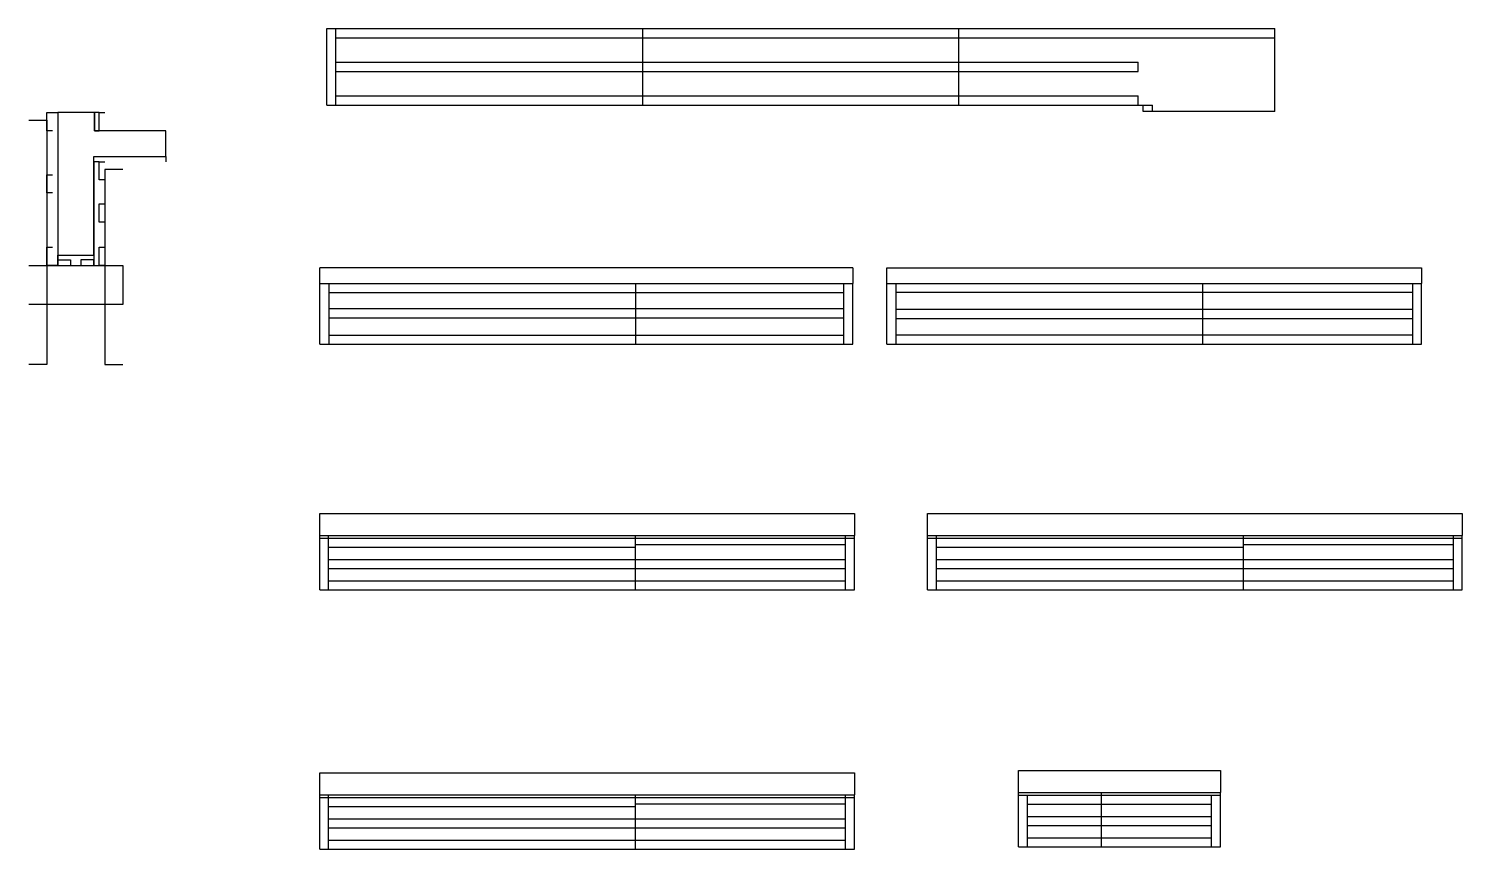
# Model space of a CAD drawing. Header units: metres. Extents: x 8275 to 9382, y 7527 to 8160.
import ezdxf

# ---------------------------------------------------------------- set-up
doc = ezdxf.new("R2010")
doc.units = ezdxf.units.M
for name, color, linetype in [('CONCRETO', 7, 'Continuous'), ('COTA', 7, 'Continuous'), ('Madeira', 7, 'Continuous'), ('Painéis', 7, 'Continuous'), ('SARR_2.2x7', 7, 'Continuous'), ('SARR_3.5x7', 7, 'Continuous')]:
    doc.layers.add(name, color=color, linetype=linetype)

msp = doc.modelspace()

# ---------------------------------------------------------------- linework, layer by layer
at = {"layer": 'CONCRETO', "color": 7, "lineweight": 25}
msp.add_lwpolyline([(8380.7, 8061.6), (8380.7, 8081.6), (8325.5, 8081.6), (8325.5, 8095.6), (8297.1, 8095.6), (8297.1, 7985.6), (8325.1, 7985.6), (8325.1, 8061.6)], dxfattribs=at)
at = {"layer": 'COTA', "color": 7, "lineweight": 25}
for p, q in [((8499.7, 7963.7), (8499.7, 7975.7)), ((8911.2, 7975.7), (8499.7, 7975.7)), ((8911.2, 7975.7), (8911.2, 7963.7)), ((8937.6, 7963.7), (8937.6, 7975.7)), ((8937.6, 7975.7), (9350.6, 7975.7)), ((9350.6, 7975.7), (9350.6, 7963.7)), ((8499.5, 7769.1), (8499.5, 7786.1)), ((8499.5, 7786.1), (8912.5, 7786.1)), ((8912.5, 7786.1), (8912.5, 7769.1)), ((8969, 7769.1), (8969, 7786.1)), ((8969, 7786.1), (9382, 7786.1)), ((9382, 7786.1), (9382, 7769.1)), ((8499.5, 7568.8), (8499.5, 7585.8)), ((8499.5, 7585.8), (8912.5, 7585.8)), ((8912.5, 7585.8), (8912.5, 7568.8)), ((9039.2, 7570.6), (9039.2, 7587.6)), ((9039.2, 7587.6), (9195.2, 7587.6)), ((9195.2, 7587.6), (9195.2, 7570.6))]:
    msp.add_line(p, q, dxfattribs=at)
at = {"layer": 'Madeira', "color": 7, "lineweight": 25}
for points in [[(8293.1, 8081.6), (8288.7, 8081.6), (8288.7, 8095.6), (8293.1, 8095.6)], [(8333.5, 8081.6), (8329.1, 8081.6), (8329.1, 8095.6), (8333.5, 8095.6)], [(8333.5, 8043.6), (8329.1, 8043.6), (8329.1, 8057.6), (8333.5, 8057.6)], [(8293.1, 8033.6), (8288.7, 8033.6), (8288.7, 8047.6), (8293.1, 8047.6)], [(8333.5, 8011.1), (8329.1, 8011.1), (8329.1, 8025.1), (8333.5, 8025.1)], [(8293.1, 7977.6), (8288.7, 7977.6), (8288.7, 7991.6), (8293.1, 7991.6)], [(8333.5, 7977.6), (8329.1, 7977.6), (8329.1, 7991.6), (8333.5, 7991.6)], [(8297.1, 7977.6), (8297.1, 7982), (8307.1, 7982), (8307.1, 7977.6)], [(8325.1, 7977.6), (8325.1, 7982), (8315.1, 7982), (8315.1, 7977.6)]]:
    msp.add_lwpolyline(points, dxfattribs=at)
at = {"layer": 'Painéis', "color": 7, "lineweight": 25}
for p, q in [((8505.1, 8160.4), (9237.1, 8160.4)), ((8505.1, 8101.4), (8505.1, 8160.4)), ((8749.1, 8101.4), (8749.1, 8160.4)), ((8993.1, 8101.4), (8993.1, 8160.4)), ((8993.1, 8101.4), (8993.1, 8160.4)), ((9237.1, 8096.4), (9237.1, 8160.4)), ((8505.1, 8101.4), (9135.6, 8101.4)), ((9135.6, 8096.4), (9135.6, 8101.4)), ((9237.1, 8096.4), (9135.6, 8096.4)), ((8499.7, 7963.7), (8911.2, 7963.7)), ((8499.7, 7916.7), (8499.7, 7963.7)), ((8743.7, 7916.7), (8743.7, 7963.7)), ((8911.2, 7916.7), (8911.2, 7963.7)), ((8937.6, 7963.7), (9350.6, 7963.7)), ((8937.6, 7916.7), (8937.6, 7963.7)), ((9181.6, 7916.7), (9181.6, 7963.7)), ((9350.6, 7916.7), (9350.6, 7963.7)), ((8499.7, 7916.7), (8911.2, 7916.7)), ((8937.6, 7916.7), (9350.6, 7916.7)), ((8499.5, 7727.1), (8499.5, 7769.1)), ((8499.5, 7769.1), (8912.5, 7769.1)), ((8499.5, 7767.1), (8912.5, 7767.1)), ((8743.5, 7727.1), (8743.5, 7769.1)), ((8912.5, 7727.1), (8912.5, 7769.1)), ((8969, 7727.1), (8969, 7769.1)), ((8969, 7769.1), (9382, 7769.1)), ((8969, 7767.1), (9382, 7767.1)), ((9213, 7727.1), (9213, 7769.1)), ((9382, 7727.1), (9382, 7769.1)), ((8499.5, 7727.1), (8912.5, 7727.1)), ((8969, 7727.1), (9382, 7727.1)), ((8499.5, 7526.8), (8499.5, 7568.8)), ((8499.5, 7568.8), (8912.5, 7568.8)), ((8499.5, 7566.8), (8912.5, 7566.8)), ((8743.5, 7526.8), (8743.5, 7568.8)), ((8912.5, 7526.8), (8912.5, 7568.8)), ((9039.2, 7570.6), (9195.2, 7570.6)), ((9039.2, 7528.6), (9039.2, 7570.6)), ((9039.2, 7568.6), (9195.2, 7568.6)), ((9103.2, 7528.6), (9103.2, 7570.6)), ((9195.2, 7528.6), (9195.2, 7570.6)), ((8499.5, 7526.8), (8912.5, 7526.8)), ((9039.2, 7528.6), (9195.2, 7528.6))]:
    msp.add_line(p, q, dxfattribs=at)
for points in [[(8293.1, 8095.6), (8297.1, 8095.6), (8297.1, 7977.6), (8293.1, 7977.6)], [(8329.1, 8095.6), (8325.5, 8095.6), (8325.5, 8081.6), (8329.1, 8081.6)], [(8325.1, 8057.6), (8325.1, 8061.6), (8380.7, 8061.6), (8380.7, 8057.6)], [(8329.1, 8057.6), (8325.1, 8057.6), (8325.1, 7977.6), (8329.1, 7977.6)], [(8297.1, 7982), (8297.1, 7985.6), (8325.1, 7985.6), (8325.1, 7982)]]:
    msp.add_lwpolyline(points, dxfattribs=at)
at = {"layer": 'SARR_2.2x7', "color": 7, "lineweight": 25}
for p, q in [((8512, 8101.4), (8512, 8160.4)), ((8512, 8153.4), (8749.1, 8153.4)), ((8749.1, 8153.4), (8993.1, 8153.4)), ((8993.1, 8153.4), (9237.1, 8153.4)), ((8512, 8134.4), (8749.1, 8134.4)), ((8749.1, 8134.4), (8993.1, 8134.4)), ((8993.1, 8134.4), (9131.6, 8134.4)), ((9131.6, 8127.4), (9131.6, 8134.4)), ((8512, 8127.4), (8749.1, 8127.4)), ((8749.1, 8127.4), (8993.1, 8127.4)), ((8993.1, 8127.4), (9131.6, 8127.4)), ((8512, 8108.4), (8749.1, 8108.4)), ((8749.1, 8108.4), (8993.1, 8108.4)), ((8993.1, 8108.4), (9131.6, 8108.4)), ((9131.6, 8101.4), (9131.6, 8108.4)), ((9135.6, 8101.4), (9142.6, 8101.4)), ((9142.6, 8096.4), (9142.6, 8101.4)), ((8506.7, 7916.7), (8506.7, 7963.7)), ((8904.3, 7916.7), (8904.3, 7963.7)), ((8944.6, 7916.7), (8944.6, 7963.7)), ((9343.7, 7916.7), (9343.7, 7963.7)), ((8506.7, 7956.7), (8743.7, 7956.7)), ((8743.7, 7956.7), (8904.3, 7956.7)), ((9181.6, 7956.7), (8944.6, 7956.7)), ((9343.7, 7956.7), (9181.6, 7956.7)), ((8506.7, 7944.2), (8743.7, 7944.2)), ((8743.7, 7944.2), (8904.3, 7944.2)), ((8944.6, 7943.7), (9181.6, 7943.7)), ((9181.6, 7943.7), (9343.7, 7943.7)), ((8506.7, 7937.2), (8743.7, 7937.2)), ((8743.7, 7937.2), (8904.3, 7937.2)), ((8944.6, 7936.7), (9181.6, 7936.7)), ((9181.6, 7936.7), (9343.7, 7936.7)), ((8506.7, 7923.7), (8743.7, 7923.7)), ((8743.7, 7923.7), (8904.3, 7923.7)), ((9181.6, 7923.7), (8944.6, 7923.7)), ((9343.7, 7923.7), (9181.6, 7923.7)), ((8506.4, 7727.1), (8506.4, 7769.1)), ((8905.5, 7727.1), (8905.5, 7769.1)), ((8976, 7727.1), (8976, 7769.1)), ((9375.1, 7727.1), (9375.1, 7769.1)), ((8506.4, 7760.1), (8743.5, 7760.1)), ((8743.5, 7762.1), (8905.5, 7762.1)), ((8976, 7760.1), (9213, 7760.1)), ((9213, 7762.1), (9375.1, 7762.1)), ((8506.4, 7750.6), (8743.5, 7750.6)), ((8506.4, 7743.6), (8743.5, 7743.6)), ((8743.5, 7750.6), (8905.5, 7750.6)), ((8743.5, 7743.6), (8905.5, 7743.6)), ((8976, 7750.6), (9213, 7750.6)), ((8976, 7743.6), (9213, 7743.6)), ((9213, 7750.6), (9375.1, 7750.6)), ((9213, 7743.6), (9375.1, 7743.6)), ((8506.4, 7734.1), (8743.5, 7734.1)), ((8743.5, 7734.1), (8905.5, 7734.1)), ((8976, 7734.1), (9213, 7734.1)), ((9213, 7734.1), (9375.1, 7734.1)), ((8506.4, 7526.8), (8506.4, 7568.8)), ((8905.5, 7526.8), (8905.5, 7568.8)), ((9046.2, 7528.6), (9046.2, 7568.6)), ((9188.3, 7528.6), (9188.3, 7568.6)), ((8506.4, 7559.8), (8743.5, 7559.8)), ((8743.5, 7561.8), (8905.5, 7561.8)), ((9046.2, 7561.6), (9103.2, 7561.6)), ((9046.2, 7552.1), (9103.2, 7552.1)), ((9103.2, 7561.6), (9188.3, 7561.6)), ((9103.2, 7552.1), (9188.3, 7552.1)), ((8506.4, 7550.3), (8743.5, 7550.3)), ((8506.4, 7543.3), (8743.5, 7543.3)), ((8743.5, 7550.3), (8905.5, 7550.3)), ((8743.5, 7543.3), (8905.5, 7543.3)), ((9046.2, 7545.1), (9103.2, 7545.1)), ((9103.2, 7545.1), (9188.3, 7545.1)), ((8506.4, 7533.8), (8743.5, 7533.8)), ((8743.5, 7533.8), (8905.5, 7533.8)), ((9046.2, 7535.6), (9103.2, 7535.6)), ((9103.2, 7535.6), (9188.3, 7535.6))]:
    msp.add_line(p, q, dxfattribs=at)
at = {"layer": 'SARR_3.5x7', "color": 7, "lineweight": 25}
for points in [[(8274.7, 8089.6), (8288.7, 8089.6), (8288.7, 7901.1), (8274.7, 7901.1)], [(8347.5, 8051.6), (8333.5, 8051.6), (8333.5, 7901.1), (8347.5, 7901.1)], [(8274.7, 7977.6), (8347.5, 7977.6), (8347.5, 7947.5), (8274.7, 7947.5)]]:
    msp.add_lwpolyline(points, dxfattribs=at)

doc.saveas('drawing.dxf')
